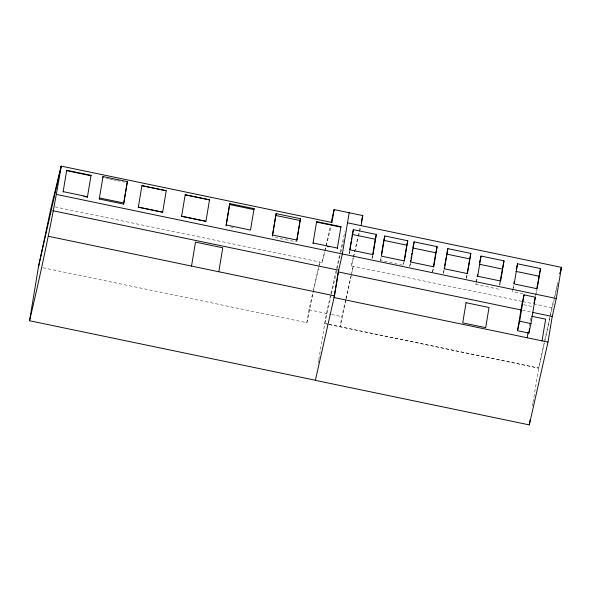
<?xml version="1.0" encoding="UTF-8"?>
<svg xmlns="http://www.w3.org/2000/svg" width="591" height="591" viewBox="0 0 591 591"><rect width="100%" height="100%" fill="white"/><g stroke="black" fill="none" stroke-linecap="round" stroke-linejoin="round"><path stroke-width="0.44" stroke-dasharray="2.96 2.22" d="M42.995 267.767L306.862 322.693L308.997 309.802L313.193 291.215M318.217 363.14L318.66 360.436M318.793 359.624L326.446 313.437L330.709 294.554M349.096 253.738L349.532 251.109M345.72 299.563L341.864 316.643L340.194 326.727L346.031 299.667M372.5 255.888L371.916 259.397L372.81 255.43M402.53 265.152L380.449 260.557L381.025 257.048M403.993 261.828L403.409 265.337L404.008 262.692M409.726 266.393L410.302 262.884M432.546 272.052L433.122 268.543M443.989 269.888L443.265 274.276L444.321 269.585M466.38 278.176L466.956 274.667M498.819 289.184L475.851 284.404L477.018 277.386M499.543 284.796L499.979 282.166M512.936 288.918L512.5 291.548L523.981 293.934M513.084 288.039L513.52 285.401M529.174 326.025L530.821 316.089M535.468 296.327L536.628 289.309M532.432 405.965L532.883 403.261M533.03 402.36L538.697 368.127L544.555 340.992M306.862 322.693L319.79 262.012L313.393 290.329M346.223 298.765L351.482 274.409M544.747 340.091L553.693 299.563M296.941 240.079L296.527 241.911L272.207 236.843M55.015 206.894L322.184 262.507L324.614 251.744M324.814 250.85L330.487 225.74M330.908 293.653L336.39 269.378M336.597 268.477L340.047 253.192M340.246 252.291L344.915 231.613M331.27 294.746L324.762 323.587L328.367 324.341M331.477 293.845L336.959 269.57M337.158 268.669L340.608 253.384M340.815 252.483L343.452 240.796M349.133 253.82L349.665 251.441M521.971 301.417L351.401 265.906L353.226 257.816M353.425 256.915L357.895 237.139M358.094 236.237L360.126 227.247M345.92 298.662L351.401 274.387M380.449 260.557L381.239 257.033M409.829 266.408L410.612 262.921M432.597 272.059L433.38 268.573M466.41 278.272L467.112 275.147M475.851 284.404L476.22 282.771M476.405 281.959L477.329 277.881M499.742 285.106L500.474 281.848M512.877 289.863L514.022 284.803M535.845 294.643L536.99 289.583M329.276 324.533L538.697 368.127L544.4 342.876M544.599 341.975L556.981 287.13M557.187 286.229L557.793 283.532M351.401 265.906L353.337 257.853M353.551 256.959L358.294 237.272M358.508 236.378L360.879 226.538M553.907 298.669L557.786 282.564M322.184 262.507L324.799 251.84M325.02 250.946L330.908 226.937M106.395 178.393L109.091 178.955M109.992 179.139L112.696 179.701M113.598 179.893L116.301 180.454M117.203 180.639L124.413 182.139M230.52 226.833L233.223 227.395M522.872 301.609L532.801 303.671M533.703 303.863L551.75 307.615M523.626 304.697L532.321 306.507M522.444 310.26L531.472 312.144M308.997 309.802L330.731 314.323M331.581 314.501L341.864 316.643M324.777 323.521L328.204 324.23M329.061 324.407L538.711 368.053M353.233 266.29L351.675 273.507L353.233 266.29"/><path stroke-width="0.89" d="M315.38 380.249L29.55 320.75L38.474 266.822L51.402 206.141L61.213 166.115L331.994 222.489L334.129 209.598L362.763 215.56L361.094 225.644M29.55 320.75C41.636 269.503 52.629 218.049 61.213 166.115L38.474 266.822M63.082 192.068L66.717 170.26L91.044 175.32L87.402 197.135L83.804 196.382M99.251 199.019L103.026 176.569L127.353 181.636L123.814 203.009L123.571 204.08L99.251 199.019L99.487 197.948L123.814 203.009M123.571 204.08L127.353 181.636M138.346 207.153L141.906 185.67L166.234 190.73L162.673 212.221L138.346 207.153L162.673 212.221M181.622 216.262L185.182 194.794L209.51 199.854L205.949 221.322L181.622 216.262L205.949 221.322M191.528 266.083L195.495 242.111L222.77 247.784L218.803 271.757M226.021 225.895L229.766 203.6L254.086 208.66L250.488 230.069L226.227 224.972L229.766 203.6M272.355 235.957L275.598 216.358M276.16 213.639L272.621 235.011L296.941 240.079L300.479 218.7L276.16 213.639L275.746 215.471L300.065 220.532L296.822 240.123M312.994 243.448L316.628 221.632L340.955 226.7L337.321 248.508L337.417 248.072L313.09 243.012M349.178 212.73L342.359 253.938L338.296 271.926L334.055 297.554L547.99 342.093L529.3 424.885L315.365 380.345L334.44 295.832L338.68 270.227L52.85 210.721M349.68 250.229L351.128 241.453M351.423 239.702L351.711 237.944M352 236.193L352.295 234.435L375.255 239.215L372.64 255.009M353.366 229.67L350.027 249.853L372.995 254.632L376.334 234.45L353.366 229.67L352.472 233.644M381.461 254.411L383.64 241.254M384.778 235.972L381.439 256.154L404.407 260.934L407.746 240.751L384.778 235.972L383.788 240.374L406.756 245.154L404.141 260.949M410.45 262.012L410.738 260.254M411.033 258.496L411.321 256.745M411.609 254.987L411.905 253.236M412.193 251.478L412.481 249.727M414.151 241.867L410.811 262.049L433.779 266.829L437.118 246.646L414.151 241.867L412.777 247.969L435.737 252.749L433.417 266.792M444.137 269.008L444.425 267.258M444.72 265.499L447.845 248.626L470.805 253.406L467.466 273.589L444.498 268.802L447.845 248.626M467.104 273.788L470.805 253.406M477.159 276.507L477.454 274.749M481.037 256.066L477.691 276.248L500.658 281.035L503.997 260.853L481.037 256.066L479.56 262.589M500.126 281.286L503.997 260.853M513.808 283.65L514.096 281.892M517.553 263.778L514.214 283.953L537.182 288.74L540.521 268.558L517.553 263.778L516.224 269.681M517.524 330.709L521.89 304.335L524.032 294.843L535.335 297.199L530.969 323.572L528.827 333.065L517.524 330.709L519.666 321.216L524.032 294.843M527.231 337.771L528.125 332.349M528.827 333.065L529.58 328.515M536.776 288.43L540.521 268.558M542.043 340.852L545.633 319.177L531.693 316.274M529.3 424.885L530.193 419.477M547.99 342.093L552.238 316.466L556.294 298.477L561.45 267.346L347.515 222.814M66.717 170.26L66.62 170.696L90.94 175.756L91.044 175.32M87.402 197.135L87.505 196.7L63.178 191.639M102.79 177.64L103.026 176.569M141.906 185.67L166.234 190.73M185.182 194.794L209.51 199.854M254.086 208.66L253.879 209.583L229.559 204.523M300.065 220.532L300.479 218.7M316.628 221.632L316.532 222.068L340.859 227.136L340.955 226.7M331.292 222.15L334.129 209.598M361.345 221.854L362.763 215.56M375.255 239.215L376.334 234.45M406.756 245.154L407.746 240.751M435.737 252.749L437.118 246.646M533.968 303.235L535.335 297.199M560.032 273.64L561.45 267.346L559.943 273.611M446.604 254.093L469.572 258.873M515.84 271.365L538.807 276.145M479.198 264.221L502.158 269.001M327.407 246.447L329.209 246.824M56.529 194.439L556.294 298.477M338.296 271.926L520.641 309.883M532.373 312.329L552.238 316.466M519.666 321.216L530.969 323.572M48.61 236.326L334.44 295.832M466.055 302.71L462.716 322.893L485.684 327.673L489.023 307.49L466.055 302.71"/></g></svg>
